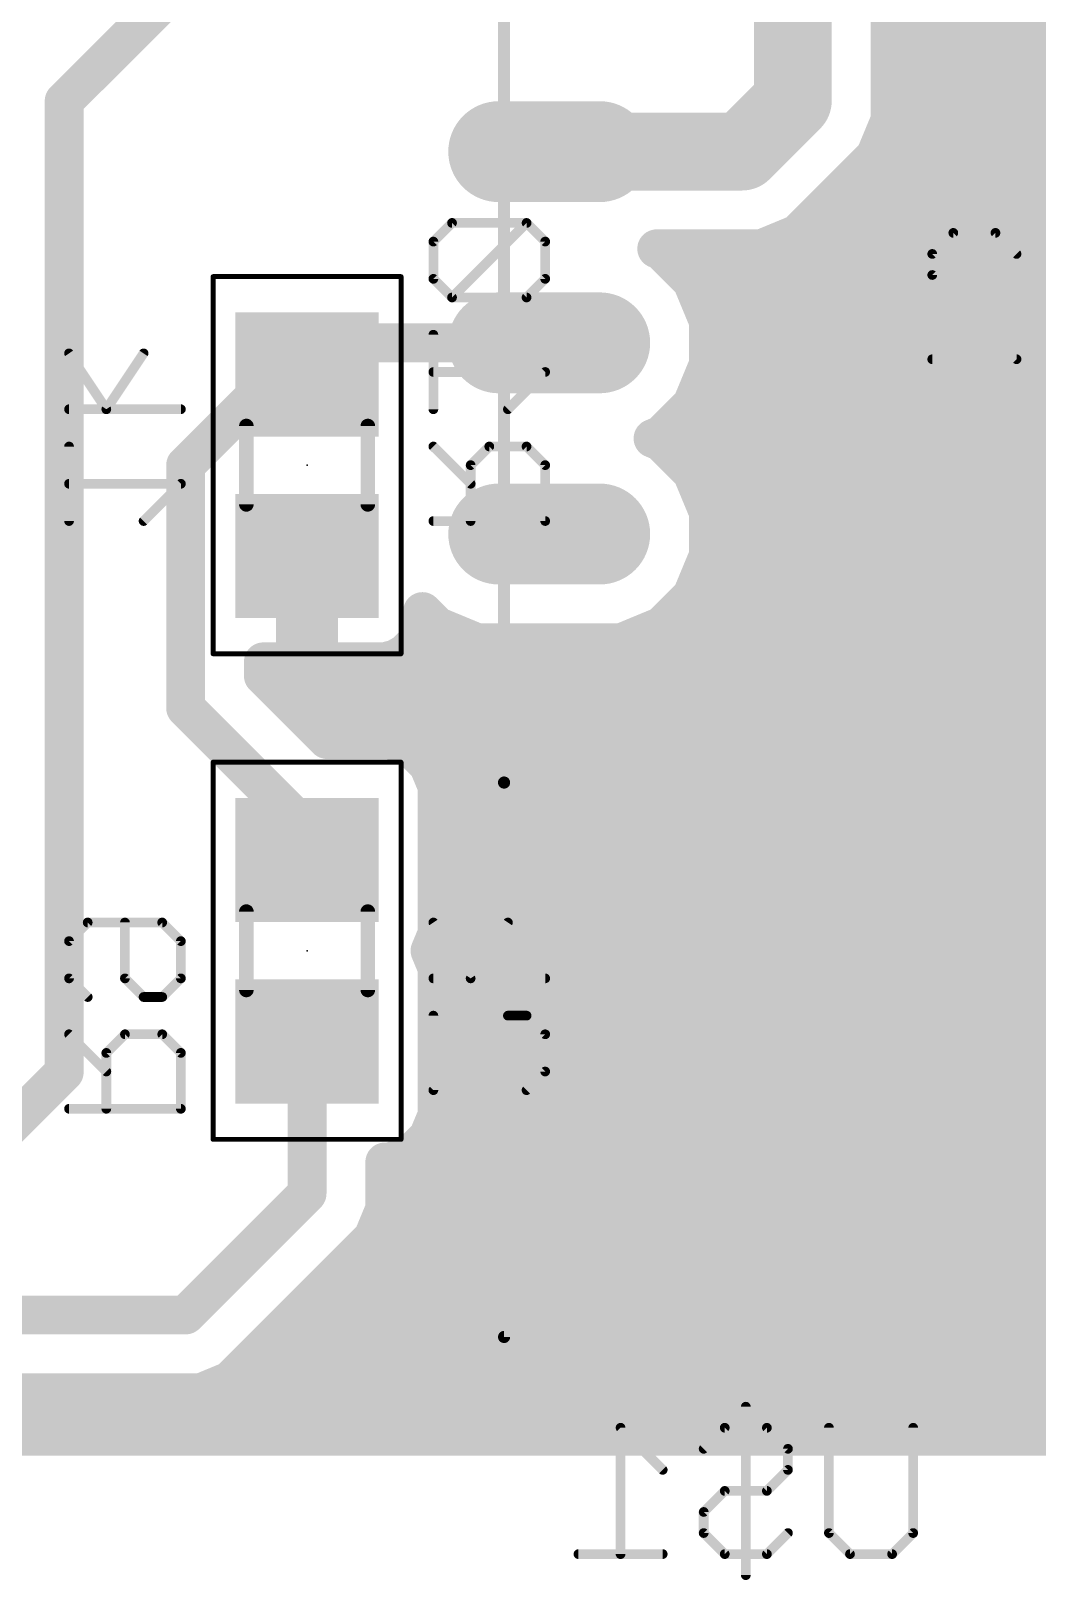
# Model space of a CAD drawing. Extents: x -0.2 to 52.3, y -1.5 to 54.9.
# Drawn here: x 17.43 to 27.95, y -1.5 to 14.7 of the extents above; entities that cross this region are included whole.
import ezdxf

# ---------------------------------------------------------------- set-up
doc = ezdxf.new("R2010")
doc.units = 0
for name, color, linetype in [('16', 175, 'CONTINUOUS'), ('17', 82, 'CONTINUOUS'), ('21', 253, 'CONTINUOUS'), ('22', 253, 'CONTINUOUS'), ('24', 7, 'CONTINUOUS'), ('26', 253, 'CONTINUOUS'), ('28', 253, 'CONTINUOUS'), ('40', 175, 'CONTINUOUS'), ('52', 253, 'CONTINUOUS')]:
    doc.layers.add(name, color=color, linetype=linetype)

# ---------------------------------------------------------------- blocks, each defined once
blk = doc.blocks.new('RECT')
blk.add_solid([(-0.5, -0.5), (0.5, -0.5), (-0.5, 0.5), (0.5, 0.5)])
blk = doc.blocks.new('OFFSETP100')
at = {"const_width": 1}
blk.add_lwpolyline([(0, 0), (1, 0)], dxfattribs=at)
at = {"const_width": 0.5}
for points in [[(0, 0.25, 1), (0, -0.25)], [(1, -0.25, 1), (1, 0.25)]]:
    blk.add_lwpolyline(points, format="xyb", dxfattribs=at)

msp = doc.modelspace()

# ---------------------------------------------------------------- linework, layer by layer
at = {"layer": '16'}
for points, const_width in [([(25.4, 13.97), (25.4, 22.86)], 0.8128), ([(26.416, 13.7679), (26.416, 23.0621)], 0.4064), ([(19.25, 15.44), (17.78, 13.97)], 0.4064), ([(26.416, 14.6304), (36.5811, 14.6304)], 0.4064), ([(26.416, 14.224), (36.5555, 14.224)], 0.4064), ([(24.87, 13.44), (25.4, 13.97)], 0.8128), ([(17.78, 13.97), (17.78, 3.81)], 0.4064), ([(26.2613, 13.3945), (26.416, 13.7679)], 0.4064), ([(26.416, 13.8176), (36.3053, 13.8176)], 0.4064), ([(23.38, 13.44), (24.87, 13.44)], 0.8128), ([(26.2682, 13.4112), (36.2426, 13.4112)], 0.4064), ([(25.9755, 13.1087), (26.2613, 13.3945)], 0.4064), ([(25.4455, 12.5787), (25.9755, 13.1087)], 0.4064), ([(25.8716, 13.0048), (36.3291, 13.0048)], 0.4064), ([(25.0721, 12.424), (25.4455, 12.5787)], 0.4064), ([(25.4652, 12.5984), (36.6131, 12.5984)], 0.4064), ([(24.0243, 12.4042), (23.9766, 12.424)], 0.4064), ([(23.9766, 12.424), (25.0721, 12.424)], 0.4064), ([(24.3442, 12.0843), (24.0243, 12.4042)], 0.4064), ([(24.2365, 12.192), (36.5235, 12.192)], 0.4064), ([(24.5174, 11.6662), (24.3442, 12.0843)], 0.4064), ([(24.468, 11.7856), (36.0361, 11.7856)], 0.4064), ([(24.5174, 11.2138), (24.5174, 11.6662)], 0.4064), ([(20.32, 11.43), (19.05, 10.16)], 0.4064), ([(20.33, 11.44), (20.32, 11.43)], 0.4064), ([(20.32, 11.43), (20.32, 11.11)], 0.4064), ([(23.38, 11.44), (20.33, 11.44)], 0.4064), ([(24.5174, 11.3792), (35.6297, 11.3792)], 0.4064), ([(24.3442, 10.7957), (24.5174, 11.2138)], 0.4064), ([(24.4176, 10.9728), (35.2233, 10.9728)], 0.4064), ([(24.0243, 10.4758), (24.3442, 10.7957)], 0.4064), ([(24.1149, 10.5664), (34.8486, 10.5664)], 0.4064), ([(23.9379, 10.44), (24.0243, 10.4758)], 0.4064), ([(24.0243, 10.4042), (23.9379, 10.44)], 0.4064), ([(24.3442, 10.0843), (24.0243, 10.4042)], 0.4064), ([(19.05, 10.16), (19.05, 7.62)], 0.4064), ([(24.2685, 10.16), (34.7472, 10.16)], 0.4064), ([(24.5174, 9.6662), (24.3442, 10.0843)], 0.4064), ([(24.4812, 9.7536), (34.7472, 9.7536)], 0.4064), ([(24.5174, 9.2138), (24.5174, 9.6662)], 0.4064), ([(24.3442, 8.7957), (24.5174, 9.2138)], 0.4064), ([(24.5174, 9.3472), (34.7472, 9.3472)], 0.4064), ([(20.1982, 8.1028), (20.1982, 9.0882)], 0.4064), ([(20.1982, 9.0882), (20.4418, 9.0882)], 0.4064), ([(20.4418, 9.0882), (20.4418, 8.1028)], 0.4064), ([(20.1982, 8.9408), (20.4418, 8.9408)], 0.4064), ([(24.4043, 8.9408), (34.7472, 8.9408)], 0.4064), ([(24.0243, 8.4758), (24.3442, 8.7957)], 0.4064), ([(21.5272, 8.4998), (21.5272, 8.6287)], 0.4064), ([(21.5272, 8.6287), (21.6801, 8.4758)], 0.4064), ([(20.1982, 8.5344), (20.4418, 8.5344)], 0.4064), ([(21.496, 8.3835), (21.5272, 8.4998)], 0.4064), ([(21.5272, 8.5344), (21.6215, 8.5344)], 0.4064), ([(21.6801, 8.4758), (22.0982, 8.3026)], 0.4064), ([(23.6062, 8.3026), (24.0243, 8.4758)], 0.4064), ([(24.0829, 8.5344), (34.7472, 8.5344)], 0.4064), ([(21.3507, 8.1941), (21.4359, 8.2793)], 0.4064), ([(21.4359, 8.2793), (21.496, 8.3835)], 0.4064), ([(22.0982, 8.3026), (23.6062, 8.3026)], 0.4064), ([(19.8628, 7.9567), (19.8628, 8.1028)], 0.4064), ([(19.8628, 8.1028), (20.1982, 8.1028)], 0.4064), ([(20.1982, 8.128), (20.4418, 8.128)], 0.4064), ([(20.4418, 8.1028), (21.1302, 8.1028)], 0.4064), ([(21.1302, 8.1028), (21.2465, 8.134)], 0.4064), ([(21.2242, 8.128), (34.7472, 8.128)], 0.4064), ([(21.2465, 8.134), (21.3507, 8.1941)], 0.4064), ([(20.5299, 7.2896), (19.8628, 7.9567)], 0.4064), ([(20.32, 6.35), (19.05, 7.62)], 0.4064), ([(20.0979, 7.7216), (34.7472, 7.7216)], 0.4064), ([(20.5043, 7.3152), (34.7472, 7.3152)], 0.4064), ([(21.1913, 7.2896), (20.5299, 7.2896)], 0.4064), ([(21.4153, 7.1968), (21.1913, 7.2896)], 0.4064), ([(21.5868, 7.0253), (21.4153, 7.1968)], 0.4064), ([(21.6796, 6.8013), (21.5868, 7.0253)], 0.4064), ([(21.6351, 6.9088), (34.7472, 6.9088)], 0.4064), ([(21.6796, 5.2587), (21.6796, 6.8013)], 0.4064), ([(21.6796, 6.5024), (34.7472, 6.5024)], 0.4064), ([(20.32, 6.03), (20.32, 6.35)], 0.4064), ([(21.6796, 6.096), (34.7472, 6.096)], 0.4064), ([(21.6796, 5.6896), (34.7472, 5.6896)], 0.4064), ([(21.6056, 5.08), (21.6796, 5.2587)], 0.4064), ([(21.6796, 5.2832), (34.7472, 5.2832)], 0.4064), ([(21.6796, 4.9013), (21.6056, 5.08)], 0.4064), ([(21.6796, 3.3587), (21.6796, 4.9013)], 0.4064), ([(21.6796, 4.8768), (34.7472, 4.8768)], 0.4064), ([(21.6796, 4.4704), (34.7472, 4.4704)], 0.4064), ([(20.32, 4.13), (20.32, 2.54)], 0.4064), ([(21.6796, 4.064), (34.7472, 4.064)], 0.4064), ([(17.78, 3.81), (16.51, 2.54)], 0.4064), ([(21.6796, 3.6576), (34.7472, 3.6576)], 0.4064), ([(21.5868, 3.1347), (21.6796, 3.3587)], 0.4064), ([(21.635, 3.2512), (34.7472, 3.2512)], 0.4064), ([(21.4153, 2.9632), (21.5868, 3.1347)], 0.4064), ([(21.1913, 2.8704), (21.4153, 2.9632)], 0.4064), ([(21.1328, 2.3783), (21.1328, 2.8704)], 0.4064), ([(21.1328, 2.8704), (21.1913, 2.8704)], 0.4064), ([(21.1328, 2.8448), (34.7472, 2.8448)], 0.4064), ([(20.32, 2.54), (19.05, 1.27)], 0.4064), ([(21.1328, 2.4384), (34.7472, 2.4384)], 0.4064), ([(21.0091, 2.0796), (21.1328, 2.3783)], 0.4064), ([(19.7391, 0.8096), (21.0091, 2.0796)], 0.4064), ([(20.9615, 2.032), (34.9185, 2.032)], 0.4064), ([(20.5551, 1.6256), (35.3249, 1.6256)], 0.4064), ([(19.05, 1.27), (2.54, 1.27)], 0.4064), ([(20.1487, 1.2192), (35.7313, 1.2192)], 0.4064), ([(19.5104, 0.5809), (19.7391, 0.8096)], 0.4064), ([(19.7423, 0.8128), (36.1377, 0.8128)], 0.4064), ([(2.3783, 0.4572), (19.2117, 0.4572)], 0.4064), ([(19.2117, 0.4572), (19.5104, 0.5809)], 0.4064), ([(0, 0.4064), (52.07, 0.4064)], 0.4064), ([(52.07, 0), (0, 0)], 0.4064), ([(0, 0), (52.07, 0)], 0.4064)]:
    msp.add_lwpolyline(points, dxfattribs=dict(at, const_width=const_width))
for points, const_width in [([(26.416, 14.732, 1), (26.416, 14.5288)], 0.2032), ([(26.416, 14.3256, 1), (26.416, 14.1224)], 0.2032), ([(25.5437, 13.8263, 1), (25.2563, 14.1137)], 0.4064), ([(17.8816, 13.97, 1), (17.6784, 13.97)], 0.2032), ([(17.7082, 14.0418, 1), (17.8518, 13.8982)], 0.2032), ([(25.1968, 13.97, 1), (25.6032, 13.97)], 0.4064), ([(26.416, 13.9192, 1), (26.416, 13.716)], 0.2032), ([(26.5099, 13.729, 1), (26.3221, 13.8068)], 0.2032), ([(23.38, 13.6432, 1), (23.38, 13.2368)], 0.4064), ([(24.7263, 13.5837, 1), (25.0137, 13.2963)], 0.4064), ([(24.87, 13.2368, 1), (24.87, 13.6432)], 0.4064), ([(26.3144, 13.7679, 1), (26.5176, 13.7679)], 0.2032), ([(26.2682, 13.5128, 1), (26.2682, 13.3096)], 0.2032), ([(26.1675, 13.4334, 1), (26.3552, 13.3556)], 0.2032), ([(26.3332, 13.3226, 1), (26.1895, 13.4663)], 0.2032), ([(26.0474, 13.0368, 1), (25.9037, 13.1805)], 0.2032), ([(25.8716, 13.1064, 1), (25.8716, 12.9032)], 0.2032), ([(25.9037, 13.1805, 1), (26.0474, 13.0368)], 0.2032), ([(25.3737, 12.6505, 1), (25.5174, 12.5068)], 0.2032), ([(25.4652, 12.7, 1), (25.4652, 12.4968)], 0.2032), ([(25.4844, 12.4848, 1), (25.4066, 12.6725)], 0.2032), ([(24.0154, 12.5179, 1), (23.9377, 12.3301)], 0.2032), ([(23.9766, 12.5256, 1), (23.9766, 12.3224)], 0.2032), ([(24.0961, 12.4761, 1), (23.9524, 12.3324)], 0.2032), ([(23.9854, 12.3104, 1), (24.0632, 12.4981)], 0.2032), ([(25.0332, 12.5179, 1), (25.111, 12.3301)], 0.2032), ([(25.0721, 12.3224, 1), (25.0721, 12.5256)], 0.2032), ([(24.2365, 12.2936, 1), (24.2365, 12.0904)], 0.2032), ([(24.4381, 12.1232, 1), (24.2504, 12.0454)], 0.2032), ([(24.2724, 12.0124, 1), (24.4161, 12.1561)], 0.2032), ([(24.468, 11.8872, 1), (24.468, 11.684)], 0.2032), ([(24.619, 11.6662, 1), (24.4158, 11.6662)], 0.2032), ([(24.4235, 11.6274, 1), (24.6113, 11.7051)], 0.2032), ([(20.4216, 11.43, 1), (20.2184, 11.43)], 0.2032), ([(20.2482, 11.5018, 1), (20.3918, 11.3582)], 0.2032), ([(20.33, 11.5416, 1), (20.33, 11.3384)], 0.2032), ([(20.3918, 11.3582, 1), (20.2482, 11.5018)], 0.2032), ([(20.4018, 11.3682, 1), (20.2582, 11.5118)], 0.2032), ([(23.38, 11.3384, 1), (23.38, 11.5416)], 0.2032), ([(24.5174, 11.4808, 1), (24.5174, 11.2776)], 0.2032), ([(24.6113, 11.1749, 1), (24.4235, 11.2526)], 0.2032), ([(20.2184, 11.11, 1), (20.4216, 11.11)], 0.2032), ([(24.4158, 11.2138, 1), (24.619, 11.2138)], 0.2032), ([(24.4176, 11.0744, 1), (24.4176, 10.8712)], 0.2032), ([(24.2504, 10.8346, 1), (24.4381, 10.7568)], 0.2032), ([(24.4161, 10.7239, 1), (24.2724, 10.8676)], 0.2032), ([(24.1149, 10.668, 1), (24.1149, 10.4648)], 0.2032), ([(23.9768, 10.5339, 1), (23.8991, 10.3461)], 0.2032), ([(23.8991, 10.5339, 1), (23.9768, 10.3461)], 0.2032), ([(23.9524, 10.5476, 1), (24.0961, 10.4039)], 0.2032), ([(24.0961, 10.4761, 1), (23.9524, 10.3324)], 0.2032), ([(24.0632, 10.3819, 1), (23.9854, 10.5696)], 0.2032), ([(23.9854, 10.3104, 1), (24.0632, 10.4981)], 0.2032), ([(19.1516, 10.16, 1), (18.9484, 10.16)], 0.2032), ([(18.9782, 10.2318, 1), (19.1218, 10.0882)], 0.2032), ([(24.2685, 10.2616, 1), (24.2685, 10.0584)], 0.2032), ([(24.4381, 10.1232, 1), (24.2504, 10.0454)], 0.2032), ([(24.2724, 10.0124, 1), (24.4161, 10.1561)], 0.2032), ([(24.4812, 9.8552, 1), (24.4812, 9.652)], 0.2032), ([(24.619, 9.6662, 1), (24.4158, 9.6662)], 0.2032), ([(24.4235, 9.6274, 1), (24.6113, 9.7051)], 0.2032), ([(24.5174, 9.4488, 1), (24.5174, 9.2456)], 0.2032), ([(24.6113, 9.1749, 1), (24.4235, 9.2526)], 0.2032), ([(20.2998, 9.0882, 1), (20.0966, 9.0882)], 0.2032), ([(20.1982, 9.1898, 1), (20.1982, 8.9866)], 0.2032), ([(20.5434, 9.0882, 1), (20.3402, 9.0882)], 0.2032), ([(20.4418, 8.9866, 1), (20.4418, 9.1898)], 0.2032), ([(24.4158, 9.2138, 1), (24.619, 9.2138)], 0.2032), ([(20.1982, 9.0424, 1), (20.1982, 8.8392)], 0.2032), ([(20.4418, 8.8392, 1), (20.4418, 9.0424)], 0.2032), ([(24.4043, 9.0424, 1), (24.4043, 8.8392)], 0.2032), ([(24.2504, 8.8346, 1), (24.4381, 8.7568)], 0.2032), ([(24.4161, 8.7239, 1), (24.2724, 8.8676)], 0.2032), ([(21.6288, 8.6287, 1), (21.4256, 8.6287)], 0.2032), ([(21.599, 8.7005, 1), (21.4554, 8.5568)], 0.2032), ([(20.1982, 8.636, 1), (20.1982, 8.4328)], 0.2032), ([(20.4418, 8.4328, 1), (20.4418, 8.636)], 0.2032), ([(21.5272, 8.636, 1), (21.5272, 8.4328)], 0.2032), ([(21.4256, 8.4998, 1), (21.6288, 8.4998)], 0.2032), ([(21.6253, 8.4735, 1), (21.4291, 8.5261)], 0.2032), ([(21.719, 8.5696, 1), (21.6412, 8.3819)], 0.2032), ([(21.6083, 8.4039, 1), (21.752, 8.5476)], 0.2032), ([(21.6215, 8.4328, 1), (21.6215, 8.636)], 0.2032), ([(23.9524, 8.5476, 1), (24.0961, 8.4039)], 0.2032), ([(24.0829, 8.636, 1), (24.0829, 8.4328)], 0.2032), ([(24.0632, 8.3819, 1), (23.9854, 8.5696)], 0.2032), ([(21.3479, 8.3301, 1), (21.5238, 8.2285)], 0.2032), ([(21.5077, 8.2074, 1), (21.364, 8.3511)], 0.2032), ([(21.3979, 8.4098, 1), (21.5942, 8.3572)], 0.2032), ([(21.584, 8.3327, 1), (21.4081, 8.4343)], 0.2032), ([(22.0982, 8.4042, 1), (22.0982, 8.201)], 0.2032), ([(22.0593, 8.2087, 1), (22.137, 8.3965)], 0.2032), ([(23.5674, 8.3965, 1), (23.6451, 8.2087)], 0.2032), ([(23.6062, 8.201, 1), (23.6062, 8.4042)], 0.2032), ([(19.9644, 8.1028, 1), (19.7612, 8.1028)], 0.2032), ([(19.8628, 8.2044, 1), (19.8628, 8.0012)], 0.2032), ([(20.1982, 8.2296, 1), (20.1982, 8.0264)], 0.2032), ([(20.1982, 8.0012, 1), (20.1982, 8.2044)], 0.2032), ([(20.4418, 8.2044, 1), (20.4418, 8.0012)], 0.2032), ([(20.4418, 8.0264, 1), (20.4418, 8.2296)], 0.2032), ([(21.1039, 8.2009, 1), (21.1565, 8.0047)], 0.2032), ([(21.2242, 8.2296, 1), (21.2242, 8.0264)], 0.2032), ([(21.1302, 8.0012, 1), (21.1302, 8.2044)], 0.2032), ([(21.1957, 8.2219, 1), (21.2973, 8.046)], 0.2032), ([(21.2728, 8.0358, 1), (21.2202, 8.2321)], 0.2032), ([(21.2789, 8.266, 1), (21.4226, 8.1223)], 0.2032), ([(21.4015, 8.1062, 1), (21.2999, 8.2821)], 0.2032), ([(19.9346, 8.0285, 1), (19.791, 7.8848)], 0.2032), ([(20.0966, 8.1028, 1), (20.2998, 8.1028)], 0.2032), ([(20.3402, 8.1028, 1), (20.5434, 8.1028)], 0.2032), ([(19.7612, 7.9567, 1), (19.9644, 7.9567)], 0.2032), ([(19.1218, 7.6918, 1), (18.9782, 7.5482)], 0.2032), ([(20.0979, 7.8232, 1), (20.0979, 7.62)], 0.2032), ([(18.9484, 7.62, 1), (19.1516, 7.62)], 0.2032), ([(20.5043, 7.4168, 1), (20.5043, 7.2136)], 0.2032), ([(20.5299, 7.3912, 1), (20.5299, 7.188)], 0.2032), ([(20.458, 7.2178, 1), (20.6017, 7.3614)], 0.2032), ([(21.2301, 7.3835, 1), (21.1524, 7.1957)], 0.2032), ([(21.1913, 7.188, 1), (21.1913, 7.3912)], 0.2032), ([(21.4872, 7.2686, 1), (21.3435, 7.1249)], 0.2032), ([(21.3764, 7.1029, 1), (21.4542, 7.2907)], 0.2032), ([(21.6807, 7.0642, 1), (21.4929, 6.9864)], 0.2032), ([(21.5149, 6.9535, 1), (21.6586, 7.0972)], 0.2032), ([(21.6351, 7.0104, 1), (21.6351, 6.8072)], 0.2032), ([(21.7812, 6.8013, 1), (21.578, 6.8013)], 0.2032), ([(21.5857, 6.7624, 1), (21.7735, 6.8401)], 0.2032), ([(21.6796, 6.604, 1), (21.6796, 6.4008)], 0.2032), ([(20.4216, 6.35, 1), (20.2184, 6.35)], 0.2032), ([(20.2482, 6.2782, 1), (20.3918, 6.4218)], 0.2032), ([(21.6796, 6.1976, 1), (21.6796, 5.9944)], 0.2032), ([(20.2184, 6.03, 1), (20.4216, 6.03)], 0.2032), ([(21.6796, 5.7912, 1), (21.6796, 5.588)], 0.2032), ([(21.6796, 5.3848, 1), (21.6796, 5.1816)], 0.2032), ([(21.578, 5.2587, 1), (21.7812, 5.2587)], 0.2032), ([(21.7735, 5.2199, 1), (21.5857, 5.2976)], 0.2032), ([(21.6994, 5.1189, 1), (21.5117, 5.0411)], 0.2032), ([(21.5117, 5.1189, 1), (21.6994, 5.0411)], 0.2032), ([(21.7812, 4.9013, 1), (21.578, 4.9013)], 0.2032), ([(21.6796, 4.9784, 1), (21.6796, 4.7752)], 0.2032), ([(21.5857, 4.8624, 1), (21.7735, 4.9401)], 0.2032), ([(21.6796, 4.572, 1), (21.6796, 4.3688)], 0.2032), ([(20.4216, 4.13, 1), (20.2184, 4.13)], 0.2032), ([(21.6796, 4.1656, 1), (21.6796, 3.9624)], 0.2032), ([(17.6784, 3.81, 1), (17.8816, 3.81)], 0.2032), ([(17.8518, 3.7382, 1), (17.7082, 3.8818)], 0.2032), ([(21.6796, 3.7592, 1), (21.6796, 3.556)], 0.2032), ([(21.635, 3.3528, 1), (21.635, 3.1496)], 0.2032), ([(21.578, 3.3587, 1), (21.7812, 3.3587)], 0.2032), ([(21.7735, 3.3199, 1), (21.5857, 3.3976)], 0.2032), ([(21.4929, 3.1736, 1), (21.6807, 3.0958)], 0.2032), ([(21.6586, 3.0628, 1), (21.5149, 3.2065)], 0.2032), ([(21.3435, 3.035, 1), (21.4872, 2.8914)], 0.2032), ([(21.4542, 2.8693, 1), (21.3764, 3.0571)], 0.2032), ([(21.2344, 2.8704, 1), (21.0312, 2.8704)], 0.2032), ([(21.1328, 2.972, 1), (21.1328, 2.7688)], 0.2032), ([(21.1328, 2.9464, 1), (21.1328, 2.7432)], 0.2032), ([(21.1524, 2.9643, 1), (21.2301, 2.7765)], 0.2032), ([(21.1913, 2.7688, 1), (21.1913, 2.972)], 0.2032), ([(20.2184, 2.54, 1), (20.4216, 2.54)], 0.2032), ([(20.3918, 2.4682, 1), (20.2482, 2.6118)], 0.2032), ([(21.1328, 2.54, 1), (21.1328, 2.3368)], 0.2032), ([(21.0312, 2.3783, 1), (21.2344, 2.3783)], 0.2032), ([(21.2267, 2.3394, 1), (21.0389, 2.4172)], 0.2032), ([(21.0809, 2.0077, 1), (20.9372, 2.1514)], 0.2032), ([(20.9615, 2.1336, 1), (20.9615, 1.9304)], 0.2032), ([(20.9152, 2.1185, 1), (21.1029, 2.0407)], 0.2032), ([(20.5551, 1.7272, 1), (20.5551, 1.524)], 0.2032), ([(19.05, 1.1684, 1), (19.05, 1.3716)], 0.2032), ([(18.9782, 1.3418, 1), (19.1218, 1.1982)], 0.2032), ([(20.1487, 1.3208, 1), (20.1487, 1.1176)], 0.2032), ([(19.6672, 0.8814, 1), (19.8109, 0.7377)], 0.2032), ([(19.7423, 0.9144, 1), (19.7423, 0.7112)], 0.2032), ([(19.8109, 0.7377, 1), (19.6672, 0.8814)], 0.2032), ([(19.1728, 0.5511, 1), (19.2506, 0.3633)], 0.2032), ([(19.2117, 0.3556, 1), (19.2117, 0.5588)], 0.2032), ([(19.4386, 0.6528, 1), (19.5823, 0.5091)], 0.2032), ([(19.5493, 0.4871, 1), (19.4715, 0.6748)], 0.2032)]:
    msp.add_lwpolyline(points, format="xyb", dxfattribs=dict(at, const_width=const_width))
at = {"layer": '21', "const_width": 0.127}
for points in [[(22.38, 25.04), (22.38, 6.84)], [(22.38, 6.84), (22.38, 1.04)], [(22.38, 6.84), (38.38, 6.84)], [(22.38, 1.04), (38.38, 1.04)]]:
    msp.add_lwpolyline(points, dxfattribs=at)
at = {"layer": '21', "const_width": 0.0635}
for points in [[(22.38, 6.8718, 1), (22.38, 6.8083)], [(22.4118, 6.84, 1), (22.3483, 6.84)], [(22.3483, 6.84, 1), (22.4118, 6.84)], [(22.38, 1.0717, 1), (22.38, 1.0083)], [(22.3483, 1.04, 1), (22.4118, 1.04)]]:
    msp.add_lwpolyline(points, format="xyb", dxfattribs=at)
at = {"layer": '22'}
for points, const_width in [([(26.8577, 12.37), (27.078, 12.5903)], 0.1016), ([(27.078, 12.5903), (27.5186, 12.5903)], 0.1016), ([(27.5186, 12.5903), (27.7389, 12.37)], 0.1016), ([(26.8577, 12.1497), (26.8577, 12.37)], 0.1016), ([(27.7389, 11.2684), (26.8577, 12.1497)], 0.1016), ([(26.8577, 11.2684), (27.7389, 11.2684)], 0.1016), ([(25.58, 6.74), (25.58, 7.34)], 0.6096), ([(25.58, 7.34), (32.08, 7.34)], 0.6096), ([(25.58, 6.64), (25.58, 1.74)], 0.6096), ([(26.48, 1.74), (26.48, 5.44)], 0.6096), ([(26.48, 5.44), (27.48, 5.44)], 0.6096), ([(27.48, 5.44), (27.48, 1.84)], 0.6096), ([(27.48, 1.84), (28.68, 1.84)], 0.6096), ([(25.58, 1.74), (26.48, 1.74)], 0.6096)]:
    msp.add_lwpolyline(points, dxfattribs=dict(at, const_width=const_width))
for points, const_width in [([(27.078, 12.6157, 1), (27.078, 12.5649)], 0.0508), ([(27.0959, 12.5724, 1), (27.06, 12.6083)], 0.0508), ([(27.5366, 12.6083, 1), (27.5007, 12.5724)], 0.0508), ([(27.5186, 12.5649, 1), (27.5186, 12.6157)], 0.0508), ([(26.8397, 12.388, 1), (26.8756, 12.352)], 0.0508), ([(26.8831, 12.37, 1), (26.8323, 12.37)], 0.0508), ([(27.721, 12.352, 1), (27.7569, 12.388)], 0.0508), ([(26.8756, 12.1676, 1), (26.8397, 12.1317)], 0.0508), ([(26.8323, 12.1497, 1), (26.8831, 12.1497)], 0.0508), ([(26.8577, 11.2938, 1), (26.8577, 11.243)], 0.0508), ([(27.721, 11.2504, 1), (27.7569, 11.2864)], 0.0508), ([(27.7389, 11.243, 1), (27.7389, 11.2938)], 0.0508), ([(25.7324, 7.34, 1), (25.4276, 7.34)], 0.3048), ([(25.58, 7.4924, 1), (25.58, 7.1876)], 0.3048), ([(25.7324, 6.64, 1), (25.4276, 6.64)], 0.3048), ([(25.4276, 6.74, 1), (25.7324, 6.74)], 0.3048), ([(26.6324, 5.44, 1), (26.3276, 5.44)], 0.3048), ([(26.48, 5.5924, 1), (26.48, 5.2876)], 0.3048), ([(27.6324, 5.44, 1), (27.3276, 5.44)], 0.3048), ([(27.48, 5.2876, 1), (27.48, 5.5924)], 0.3048), ([(27.48, 1.9924, 1), (27.48, 1.6876)], 0.3048), ([(25.58, 1.8924, 1), (25.58, 1.5876)], 0.3048), ([(26.48, 1.5876, 1), (26.48, 1.8924)], 0.3048), ([(27.3276, 1.84, 1), (27.6324, 1.84)], 0.3048), ([(25.4276, 1.74, 1), (25.7324, 1.74)], 0.3048), ([(26.3276, 1.74, 1), (26.6324, 1.74)], 0.3048)]:
    msp.add_lwpolyline(points, format="xyb", dxfattribs=dict(at, const_width=const_width))
at = {"layer": '24'}
for p in [(20.32, 10.16), (20.32, 5.08)]:
    msp.add_point(p, dxfattribs=at)
at = {"layer": '26', "const_width": 0.1016}
for points in [[(21.8357, 12.6942), (21.6408, 12.4993)], [(22.6153, 12.6942), (21.8357, 12.6942)], [(21.8357, 11.9146), (22.6153, 12.6942)], [(22.8102, 12.4993), (22.6153, 12.6942)], [(21.6408, 12.4993), (21.6408, 12.1095)], [(22.8102, 12.1095), (22.8102, 12.4993)], [(21.6408, 12.1095), (21.8357, 11.9146)], [(22.6153, 11.9146), (22.8102, 12.1095)], [(21.8357, 11.9146), (22.6153, 11.9146)], [(21.6408, 10.7452), (21.6408, 11.5248)], [(22.8102, 11.135), (21.6408, 11.135)], [(22.4204, 10.7452), (22.8102, 11.135)], [(22.0306, 9.9656), (21.6408, 10.3554)], [(22.2255, 10.3554), (22.0306, 10.1605)], [(22.6153, 10.3554), (22.2255, 10.3554)], [(22.8102, 10.1605), (22.6153, 10.3554)], [(22.0306, 10.1605), (22.0306, 9.5758)], [(22.8102, 9.5758), (22.8102, 10.1605)], [(21.6408, 9.5758), (22.8102, 9.5758)], [(17.8308, 5.1811), (18.0257, 5.376)], [(18.0257, 5.376), (18.8053, 5.376)], [(18.4155, 4.7913), (18.4155, 5.376)], [(18.8053, 5.376), (19.0002, 5.1811)], [(17.8308, 4.7913), (17.8308, 5.1811)], [(19.0002, 5.1811), (19.0002, 4.7913)], [(18.0257, 4.5964), (17.8308, 4.7913)], [(18.6104, 4.5964), (18.4155, 4.7913)], [(19.0002, 4.7913), (18.8053, 4.5964)], [(18.8053, 4.5964), (18.6104, 4.5964)], [(18.2206, 3.8168), (17.8308, 4.2066)], [(18.4155, 4.2066), (18.2206, 4.0117)], [(18.8053, 4.2066), (18.4155, 4.2066)], [(19.0002, 4.0117), (18.8053, 4.2066)], [(18.2206, 4.0117), (18.2206, 3.427)], [(19.0002, 3.427), (19.0002, 4.0117)], [(17.8308, 3.427), (19.0002, 3.427)], [(24.908, 0.3107), (24.908, -1.4519)], [(24.0389, -0.3503), (23.5983, 0.0903)], [(23.5983, 0.0903), (23.5983, -1.2316)], [(24.6877, 0.0903), (24.4674, -0.13)], [(25.1283, 0.0903), (24.6877, 0.0903)], [(25.3487, -0.13), (25.1283, 0.0903)], [(25.7771, -1.0113), (25.7771, 0.0903)], [(26.6584, 0.0903), (26.6584, -1.0113)], [(25.3487, -0.3503), (25.3487, -0.13)], [(25.1283, -0.5706), (25.3487, -0.3503)], [(24.4674, -0.791), (24.6877, -0.5706)], [(24.6877, -0.5706), (25.1283, -0.5706)], [(24.4674, -1.0113), (24.4674, -0.791)], [(24.6877, -1.2316), (24.4674, -1.0113)], [(25.3487, -1.0113), (25.1283, -1.2316)], [(25.9974, -1.2316), (25.7771, -1.0113)], [(26.6584, -1.0113), (26.4381, -1.2316)], [(24.0389, -1.2316), (23.1576, -1.2316)], [(25.1283, -1.2316), (24.6877, -1.2316)], [(26.4381, -1.2316), (25.9974, -1.2316)]]:
    msp.add_lwpolyline(points, dxfattribs=at)
at = {"layer": '26', "const_width": 0.0508}
for points in [[(21.8357, 12.7196, 1), (21.8357, 12.6688)], [(21.8537, 12.6762, 1), (21.8177, 12.7122)], [(22.6333, 12.7122, 1), (22.5973, 12.6762)], [(22.6333, 12.6762, 1), (22.5973, 12.7122)], [(22.6153, 12.6688, 1), (22.6153, 12.7196)], [(21.6228, 12.5173, 1), (21.6588, 12.4813)], [(21.6662, 12.4993, 1), (21.6154, 12.4993)], [(22.8356, 12.4993, 1), (22.7848, 12.4993)], [(22.7922, 12.4813, 1), (22.8282, 12.5173)], [(21.6588, 12.1275, 1), (21.6228, 12.0915)], [(22.8282, 12.0915, 1), (22.7922, 12.1275)], [(21.6154, 12.1095, 1), (21.6662, 12.1095)], [(22.7848, 12.1095, 1), (22.8356, 12.1095)], [(21.8177, 11.9326, 1), (21.8537, 11.8966)], [(21.8357, 11.94, 1), (21.8357, 11.8892)], [(21.8177, 11.8966, 1), (21.8537, 11.9326)], [(22.5973, 11.9326, 1), (22.6333, 11.8966)], [(22.6153, 11.8892, 1), (22.6153, 11.94)], [(21.6662, 11.5248, 1), (21.6154, 11.5248)], [(21.6408, 11.1604, 1), (21.6408, 11.1096)], [(22.8282, 11.117, 1), (22.7922, 11.153)], [(22.8102, 11.1096, 1), (22.8102, 11.1604)], [(21.6154, 10.7452, 1), (21.6662, 10.7452)], [(22.4024, 10.7632, 1), (22.4384, 10.7272)], [(21.6588, 10.3734, 1), (21.6228, 10.3374)], [(22.2255, 10.3808, 1), (22.2255, 10.33)], [(22.2435, 10.3374, 1), (22.2075, 10.3734)], [(22.6333, 10.3734, 1), (22.5973, 10.3374)], [(22.6153, 10.33, 1), (22.6153, 10.3808)], [(22.056, 10.1605, 1), (22.0052, 10.1605)], [(22.8356, 10.1605, 1), (22.7848, 10.1605)], [(22.0126, 10.1785, 1), (22.0486, 10.1425)], [(22.7922, 10.1425, 1), (22.8282, 10.1785)], [(22.0126, 9.9476, 1), (22.0486, 9.9836)], [(21.6408, 9.6012, 1), (21.6408, 9.5504)], [(22.0052, 9.5758, 1), (22.056, 9.5758)], [(22.7848, 9.5758, 1), (22.8356, 9.5758)], [(22.8102, 9.5504, 1), (22.8102, 9.6012)], [(18.0257, 5.4014, 1), (18.0257, 5.3506)], [(18.0437, 5.358, 1), (18.0077, 5.394)], [(18.4409, 5.376, 1), (18.3901, 5.376)], [(18.8233, 5.394, 1), (18.7873, 5.358)], [(18.8053, 5.3506, 1), (18.8053, 5.4014)], [(17.8128, 5.1991, 1), (17.8488, 5.1631)], [(17.8562, 5.1811, 1), (17.8054, 5.1811)], [(19.0256, 5.1811, 1), (18.9748, 5.1811)], [(18.9822, 5.1631, 1), (19.0182, 5.1991)], [(17.8488, 4.8093, 1), (17.8128, 4.7733)], [(17.8054, 4.7913, 1), (17.8562, 4.7913)], [(18.4335, 4.8093, 1), (18.3975, 4.7733)], [(18.3901, 4.7913, 1), (18.4409, 4.7913)], [(18.9748, 4.7913, 1), (19.0256, 4.7913)], [(19.0182, 4.7733, 1), (18.9822, 4.8093)], [(18.0077, 4.5784, 1), (18.0437, 4.6144)], [(18.6104, 4.6218, 1), (18.6104, 4.571)], [(18.5924, 4.5784, 1), (18.6284, 4.6144)], [(18.7873, 4.6144, 1), (18.8233, 4.5784)], [(18.8053, 4.571, 1), (18.8053, 4.6218)], [(17.8488, 4.2246, 1), (17.8128, 4.1886)], [(18.4155, 4.232, 1), (18.4155, 4.1812)], [(18.4335, 4.1886, 1), (18.3975, 4.2246)], [(18.8233, 4.2246, 1), (18.7873, 4.1886)], [(18.8053, 4.1812, 1), (18.8053, 4.232)], [(18.2026, 4.0297, 1), (18.2386, 3.9937)], [(18.246, 4.0117, 1), (18.1952, 4.0117)], [(19.0256, 4.0117, 1), (18.9748, 4.0117)], [(18.9822, 3.9937, 1), (19.0182, 4.0297)], [(18.2026, 3.7988, 1), (18.2386, 3.8348)], [(17.8308, 3.4524, 1), (17.8308, 3.4016)], [(18.1952, 3.427, 1), (18.246, 3.427)], [(18.9748, 3.427, 1), (19.0256, 3.427)], [(19.0002, 3.4016, 1), (19.0002, 3.4524)], [(24.9334, 0.3107, 1), (24.8826, 0.3107)], [(23.6163, 0.1083, 1), (23.5803, 0.0724)], [(23.6237, 0.0903, 1), (23.5729, 0.0903)], [(24.6877, 0.1157, 1), (24.6877, 0.0649)], [(24.7057, 0.0724, 1), (24.6697, 0.1083)], [(25.1463, 0.1083, 1), (25.1104, 0.0724)], [(25.1283, 0.0649, 1), (25.1283, 0.1157)], [(25.8025, 0.0903, 1), (25.7517, 0.0903)], [(26.6838, 0.0903, 1), (26.633, 0.0903)], [(24.4494, -0.112, 1), (24.4853, -0.148)], [(25.3741, -0.13, 1), (25.3233, -0.13)], [(25.3307, -0.148, 1), (25.3666, -0.112)], [(24.021, -0.3683, 1), (24.0569, -0.3324)], [(25.3666, -0.3683, 1), (25.3307, -0.3324)], [(25.3233, -0.3503, 1), (25.3741, -0.3503)], [(24.6877, -0.5452, 1), (24.6877, -0.596)], [(24.7057, -0.5886, 1), (24.6697, -0.5527)], [(25.1104, -0.5527, 1), (25.1463, -0.5886)], [(25.1283, -0.596, 1), (25.1283, -0.5452)], [(24.4928, -0.791, 1), (24.442, -0.791)], [(24.4494, -0.773, 1), (24.4853, -0.8089)], [(24.4853, -0.9933, 1), (24.4494, -1.0292)], [(25.3666, -1.0292, 1), (25.3307, -0.9933)], [(25.7951, -0.9933, 1), (25.7591, -1.0292)], [(26.6763, -1.0292, 1), (26.6404, -0.9933)], [(24.442, -1.0113, 1), (24.4928, -1.0113)], [(25.7517, -1.0113, 1), (25.8025, -1.0113)], [(26.633, -1.0113, 1), (26.6838, -1.0113)], [(23.1576, -1.2062, 1), (23.1576, -1.257)], [(23.5729, -1.2316, 1), (23.6237, -1.2316)], [(24.0389, -1.257, 1), (24.0389, -1.2062)], [(24.6877, -1.2062, 1), (24.6877, -1.257)], [(24.6697, -1.2496, 1), (24.7057, -1.2136)], [(25.1104, -1.2136, 1), (25.1463, -1.2496)], [(25.1283, -1.257, 1), (25.1283, -1.2062)], [(25.9974, -1.2062, 1), (25.9974, -1.257)], [(25.9795, -1.2496, 1), (26.0154, -1.2136)], [(26.4201, -1.2136, 1), (26.456, -1.2496)], [(26.4381, -1.257, 1), (26.4381, -1.2062)], [(24.8826, -1.4519, 1), (24.9334, -1.4519)]]:
    msp.add_lwpolyline(points, format="xyb", dxfattribs=at)
at = {"layer": '28', "const_width": 0.1016}
for points in [[(17.8308, 11.3299), (18.2206, 10.7452)], [(18.2206, 10.7452), (18.6104, 11.3299)], [(17.8308, 10.7452), (19.0002, 10.7452)], [(17.8308, 9.5758), (17.8308, 10.3554)], [(19.0002, 9.9656), (17.8308, 9.9656)], [(18.6104, 9.5758), (19.0002, 9.9656)], [(21.6408, 5.376), (22.0306, 4.7913)], [(22.0306, 4.7913), (22.4204, 5.376)], [(21.6408, 4.7913), (22.8102, 4.7913)], [(21.6408, 4.4015), (21.6408, 3.6219)], [(21.6408, 3.6219), (22.4204, 4.4015)], [(22.4204, 4.4015), (22.6153, 4.4015)], [(22.6153, 4.4015), (22.8102, 4.2066)], [(22.8102, 4.2066), (22.8102, 3.8168)], [(22.8102, 3.8168), (22.6153, 3.6219)]]:
    msp.add_lwpolyline(points, dxfattribs=at)
at = {"layer": '28', "const_width": 0.0508}
for points in [[(17.8519, 11.344, 1), (17.8097, 11.3158)], [(18.6315, 11.3158, 1), (18.5893, 11.344)], [(17.8308, 10.7706, 1), (17.8308, 10.7198)], [(18.1995, 10.7593, 1), (18.2417, 10.7311)], [(18.1995, 10.7311, 1), (18.2417, 10.7593)], [(19.0002, 10.7198, 1), (19.0002, 10.7706)], [(17.8562, 10.3554, 1), (17.8054, 10.3554)], [(17.8308, 9.991, 1), (17.8308, 9.9402)], [(19.0182, 9.9476, 1), (18.9822, 9.9836)], [(19.0002, 9.9402, 1), (19.0002, 9.991)], [(17.8054, 9.5758, 1), (17.8562, 9.5758)], [(18.5924, 9.5938, 1), (18.6284, 9.5578)], [(21.6619, 5.3901, 1), (21.6197, 5.3619)], [(22.4415, 5.3619, 1), (22.3993, 5.3901)], [(21.6408, 4.8167, 1), (21.6408, 4.7659)], [(22.0095, 4.8054, 1), (22.0517, 4.7772)], [(22.0095, 4.7772, 1), (22.0517, 4.8054)], [(22.8102, 4.7659, 1), (22.8102, 4.8167)], [(21.6662, 4.4015, 1), (21.6154, 4.4015)], [(22.4204, 4.4269, 1), (22.4204, 4.3761)], [(22.4384, 4.3835, 1), (22.4024, 4.4195)], [(22.6333, 4.4195, 1), (22.5973, 4.3835)], [(22.6153, 4.3761, 1), (22.6153, 4.4269)], [(22.8356, 4.2066, 1), (22.7848, 4.2066)], [(22.7922, 4.1886, 1), (22.8282, 4.2246)], [(22.7848, 3.8168, 1), (22.8356, 3.8168)], [(22.8282, 3.7988, 1), (22.7922, 3.8348)], [(21.6228, 3.6399, 1), (21.6588, 3.6039)], [(21.6154, 3.6219, 1), (21.6662, 3.6219)], [(22.5973, 3.6399, 1), (22.6333, 3.6039)]]:
    msp.add_lwpolyline(points, format="xyb", dxfattribs=at)
at = {"layer": '40', "const_width": 0.0508}
for points in [[(21.303, 12.133), (19.337, 12.133)], [(19.337, 12.133), (19.337, 8.187)], [(21.303, 8.187), (21.303, 12.133)], [(19.337, 8.187), (21.303, 8.187)], [(19.337, 7.053), (19.337, 3.107)], [(21.303, 7.053), (19.337, 7.053)], [(21.303, 3.107), (21.303, 7.053)], [(19.337, 3.107), (21.303, 3.107)]]:
    msp.add_lwpolyline(points, dxfattribs=at)
at = {"layer": '40', "const_width": 0.0254}
for points in [[(19.337, 12.1457, 1), (19.337, 12.1203)], [(19.3497, 12.133, 1), (19.3243, 12.133)], [(21.3157, 12.133, 1), (21.2903, 12.133)], [(21.303, 12.1203, 1), (21.303, 12.1457)], [(19.337, 8.1997, 1), (19.337, 8.1743)], [(19.3243, 8.187, 1), (19.3497, 8.187)], [(21.2903, 8.187, 1), (21.3157, 8.187)], [(21.303, 8.1743, 1), (21.303, 8.1997)], [(19.3497, 7.053, 1), (19.3243, 7.053)], [(19.337, 7.0657, 1), (19.337, 7.0403)], [(21.3157, 7.053, 1), (21.2903, 7.053)], [(21.303, 7.0403, 1), (21.303, 7.0657)], [(19.337, 3.1197, 1), (19.337, 3.0943)], [(19.3243, 3.107, 1), (19.3497, 3.107)], [(21.2903, 3.107, 1), (21.3157, 3.107)], [(21.303, 3.0943, 1), (21.303, 3.1197)]]:
    msp.add_lwpolyline(points, format="xyb", dxfattribs=at)
at = {"layer": '52', "const_width": 0.1524}
for points in [[(19.685, 9.75), (19.685, 10.57)], [(20.955, 9.75), (20.955, 10.57)], [(19.685, 5.49), (19.685, 4.67)], [(20.955, 5.49), (20.955, 4.67)]]:
    msp.add_lwpolyline(points, dxfattribs=at)
at = {"layer": '52', "const_width": 0.0762}
for points in [[(19.7231, 10.57, 1), (19.6469, 10.57)], [(20.9931, 10.57, 1), (20.9169, 10.57)], [(19.6469, 9.75, 1), (19.7231, 9.75)], [(20.9169, 9.75, 1), (20.9931, 9.75)], [(19.7231, 5.49, 1), (19.6469, 5.49)], [(20.9931, 5.49, 1), (20.9169, 5.49)], [(19.6469, 4.67, 1), (19.7231, 4.67)], [(20.9169, 4.67, 1), (20.9931, 4.67)]]:
    msp.add_lwpolyline(points, format="xyb", dxfattribs=at)

# ---------------------------------------------------------------- block references
at = {"layer": '16', "xscale": 1.3, "yscale": 1.5}
for p, rotation in [((20.32, 11.11), 90), ((20.32, 9.21), 90), ((20.32, 6.03), 270), ((20.32, 4.13), 270)]:
    msp.add_blockref('RECT', p, dxfattribs=dict(at, rotation=rotation))
at = {"layer": '17', "xscale": 1.0556, "yscale": 1.0556, "rotation": 180}
for p in [(23.38, 13.44), (23.38, 13.44), (23.38, 11.44), (23.38, 11.44), (23.38, 9.44), (23.38, 9.44)]:
    msp.add_blockref('OFFSETP100', p, dxfattribs=at)
at = {"layer": '52', "xscale": 0.65, "yscale": 1.4}
for p, rotation in [((20.3215, 10.8914), 90), ((20.3215, 9.4182), 90), ((20.3185, 5.8218), 270), ((20.3185, 4.3486), 270)]:
    msp.add_blockref('RECT', p, dxfattribs=dict(at, rotation=rotation))

doc.saveas('drawing.dxf')
